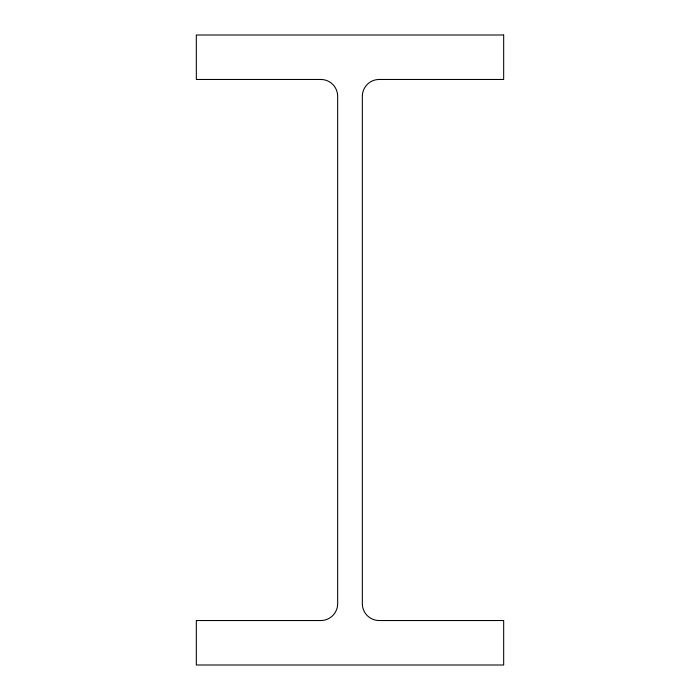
<?xml version="1.0" encoding="UTF-8"?>
<svg xmlns="http://www.w3.org/2000/svg" width="700" height="700" viewBox="0 0 700 700"><rect width="100%" height="100%" fill="white"/><g stroke="black" fill="none" stroke-linecap="round" stroke-linejoin="round"><path stroke-width="1.05" d="M503.668 35L196.332 35L196.332 79.468L320.854 79.468A16.809 16.809 0 0 1 337.662 96.276L337.662 603.724A16.809 16.809 0 0 1 320.854 620.532L196.332 620.532L196.332 665L503.668 665L503.668 620.532L379.146 620.532A16.809 16.809 0 0 1 362.338 603.724L362.338 96.276A16.809 16.809 0 0 1 379.146 79.468L503.668 79.468L503.668 35"/></g></svg>
